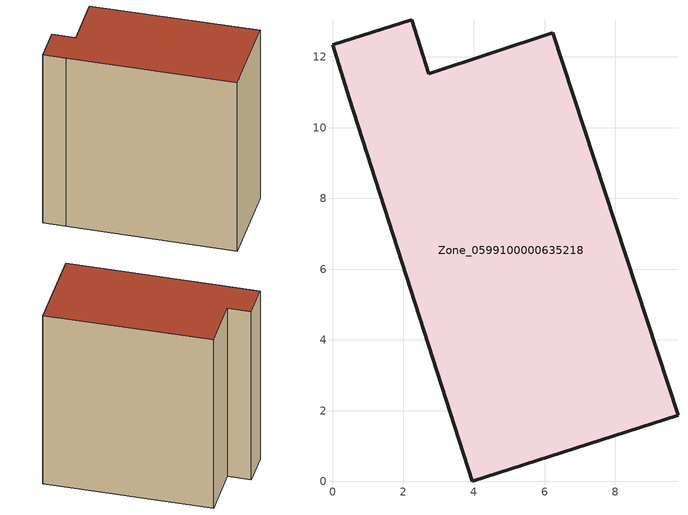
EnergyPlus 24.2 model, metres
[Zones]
Zone_0599100000635218
 floor ground (C_G): 0.47,10.84 0,12.34 2.24,13.06 2.72,11.53 6.23,12.69 9.77,1.87 3.96,0 z0
 wall outside (C_F): 3.96,0 9.77,1.87 6.23,12.69 2.72,11.53 2.24,13.06 0,12.34 0.47,10.84 3.96,0 z0:13.27
 roof outside (C_R): 0,12.34 0.47,10.84 3.96,0 9.77,1.87 6.23,12.69 2.72,11.53 2.24,13.06 z13.27
[BUILDING]
Pand.0599100000635218: North Axis=0; Terrain=City; Loads Convergence Tolerance Value=0.04; Temperature Convergence Tolerance Value=0.4; Solar Distribution=FullExterior; Maximum Number of Warmup Days=25; Minimum Number of Warmup Days=1
[Site:Location]
Rotterdam.The.Hague.AP_ZH_NLD Design_Conditions: Latitude=51.96; Longitude=4.45; Time Zone=1; Elevation=-4.5
[SITE:GROUNDTEMPERATURE:BUILDINGSURFACE]
18, 18, 18, 18, 18, 18, 18, 18, 18, 18, 18, 18
[MATERIAL] Thermal Absorptance=0.9; Solar Absorptance=0.7; Visible Absorptance=0.7
Name | Roughness | Thickness | Conductivity | Density | Specific Heat
G.TI.1946 | MediumSmooth | 0.15 | 1 | 540 | 1210
F.TI.1946 | Rough | 0.3 | 0.857143 | 1920 | 840
R.TI.1946 | MediumRough | 0.2 | 0.1 | 1500 | 1000
[CONSTRUCTION]
C_G: G.TI.1946
C_F: F.TI.1946
C_R: R.TI.1946
[ZONE]
Zone_0599100000635218: Type=1; Multiplier=1; Ceiling Height=Autocalculate; Volume=Autocalculate; Floor Area=autocalculate; Part of Total Floor Area=Yes
[ZONEINFILTRATION:DESIGNFLOWRATE]
Infil_Zone_0599100000635218: Zone or ZoneList or Space or SpaceList=Zone_0599100000635218; Schedule=AlwaysOn; Design Flow Rate Calculation Method=Flow/Area; Flow Rate per Floor Area=0.003; Constant Term Coefficient=1; Temperature Term Coefficient=0; Velocity Term Coefficient=0; Velocity Squared Term Coefficient=0
[HVACTEMPLATE:ZONE:IDEALLOADSAIRSYSTEM]
Zone_0599100000635218: Maximum Heating Supply Air Temperature=50; Minimum Cooling Supply Air Temperature=13; Maximum Heating Supply Air Humidity Ratio=0.0156; Minimum Cooling Supply Air Humidity Ratio=0.0077; Heating Limit=NoLimit; Cooling Limit=NoLimit; Dehumidification Control Type=ConstantSensibleHeatRatio; Cooling Sensible Heat Ratio=0.7; Dehumidification Setpoint=60; Humidification Control Type=None; Humidification Setpoint=30; Outdoor Air Method=None; Outdoor Air Flow Rate per Person=0.00944; Outdoor Air Flow Rate per Zone Floor Area=0; Outdoor Air Flow Rate per Zone=0; Demand Controlled Ventilation Type=None; Outdoor Air Economizer Type=NoEconomizer; Heat Recovery Type=None; Sensible Heat Recovery Effectiveness=0.7; Latent Heat Recovery Effectiveness=0.65
[ZONECONTROL:THERMOSTAT]
ThermostatControl_Zone_0599100000635218: Zone or ZoneList=Zone_0599100000635218; Control Type Schedule=DualSetpointControlType; Control 1=Thermostat_Zone_0599100000635218; Temperature Difference Between Cutout And Setpoint=0
[THERMOSTATSETPOINT:DUALSETPOINT]
Thermostat_Zone_0599100000635218: Heating Setpoint Temperature Schedule=HeatingSetpoint_Zone_0599100000635218; Cooling Setpoint Temperature Schedule=CoolingSetpoint_Zone_0599100000635218
[SCHEDULE:COMPACT]
HeatingSetpoint_Zone_0599100000635218: Through: 12/31, For: AllDays, Until: 24:00, 21
CoolingSetpoint_Zone_0599100000635218: Through: 12/31, For: AllDays, Until: 24:00, 24
DualSetpointControlType: Through: 12/31, For: AllDays, Until: 24:00, 4
AlwaysOn: Through: 12/31, For: AllDays, Until: 24:00, 1
